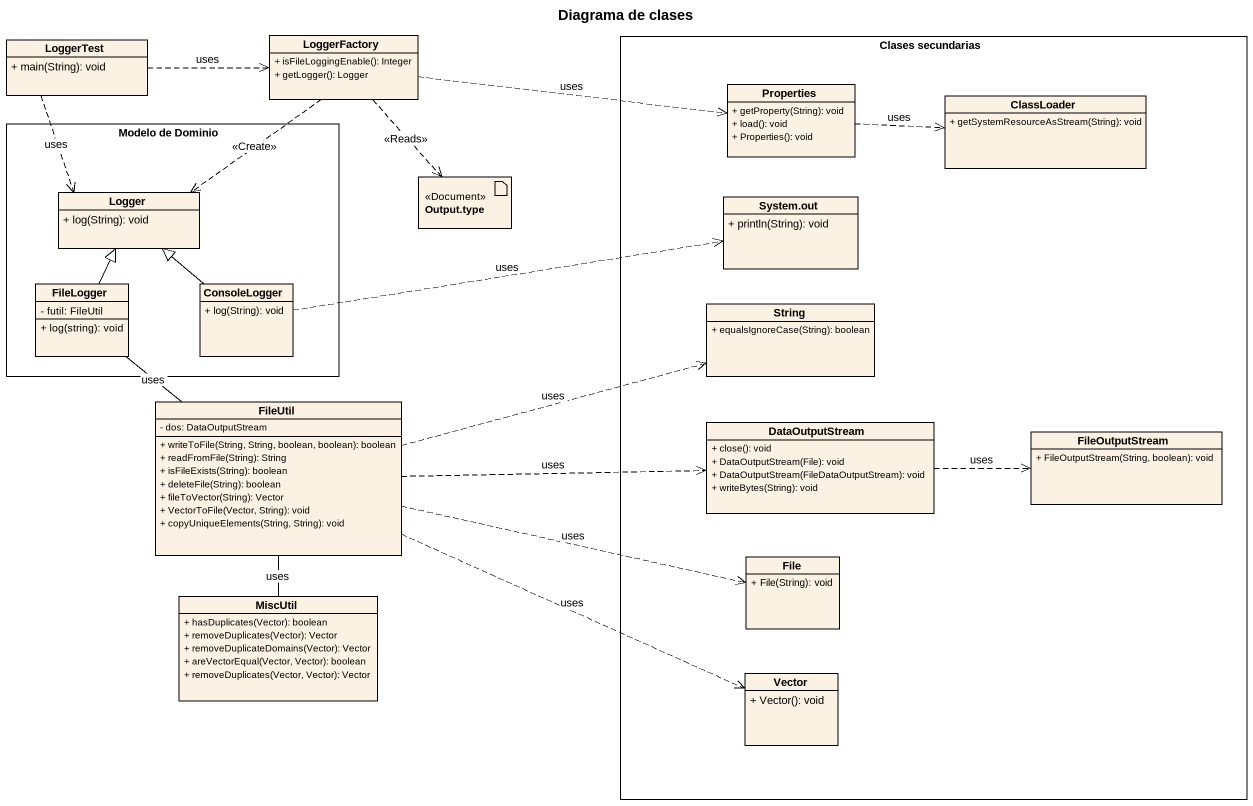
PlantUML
@startuml
title Diagrama de clases
allowmixing
hide circle
hide empty members
skinparam classAttributeIconSize 0
class LoggerTest {
  + main(String): void
}
class LoggerFactory {
  + isFileLoggingEnable(): Integer
  + getLogger(): Logger
}
rectangle "Clases secundarias" as Clases_secundarias {
  class Properties {
    + getProperty(String): void
    + load(): void
    + Properties(): void
  }
  class ClassLoader {
    + getSystemResourceAsStream(String): void
  }
  class "System.out" as System_out {
    + println(String): void
  }
  class String {
    + equalsIgnoreCase(String): boolean
  }
  class DataOutputStream {
    + close(): void
    + DataOutputStream(File): void
    + DataOutputStream(FileDataOutputStream): void
    + writeBytes(String): void
  }
  class FileOutputStream {
    + FileOutputStream(String, boolean): void
  }
  class "File" as File_ {
    + File(String): void
  }
  class Vector {
    + Vector(): void
  }
}
rectangle "Modelo de Dominio" as Modelo_de_Dominio {
  class Logger {
    + log(String): void
  }
  class FileLogger {
    - futil: FileUtil
    + log(string): void
  }
  class ConsoleLogger {
    + log(String): void
  }
}
artifact "Output.type" as Output_type <<Document>>
class FileUtil {
  - dos: DataOutputStream
  + writeToFile(String, String, boolean, boolean): boolean
  + readFromFile(String): String
  + isFileExists(String): boolean
  + deleteFile(String): boolean
  + fileToVector(String): Vector
  + VectorToFile(Vector, String): void
  + copyUniqueElements(String, String): void
}
class MiscUtil {
  + hasDuplicates(Vector): boolean
  + removeDuplicates(Vector): Vector
  + removeDuplicateDomains(Vector): Vector
  + areVectorEqual(Vector, Vector): boolean
  + removeDuplicates(Vector, Vector): Vector
}
LoggerTest .right.> LoggerFactory : uses
LoggerTest ..> Logger : uses
LoggerFactory .right.> Properties : uses
LoggerFactory ..> Logger : <<Create>>
LoggerFactory ..> Output_type : <<Reads>>
Properties .right.> ClassLoader : uses
FileLogger -up-|> Logger
FileLogger -- FileUtil : uses
ConsoleLogger -up-|> Logger
ConsoleLogger .right.> System_out : uses
FileUtil .right.> String : uses
FileUtil .right.> DataOutputStream : uses
FileUtil .right.> File_ : uses
FileUtil -- MiscUtil : uses
FileUtil .right.> Vector : uses
DataOutputStream .right.> FileOutputStream : uses
@enduml
